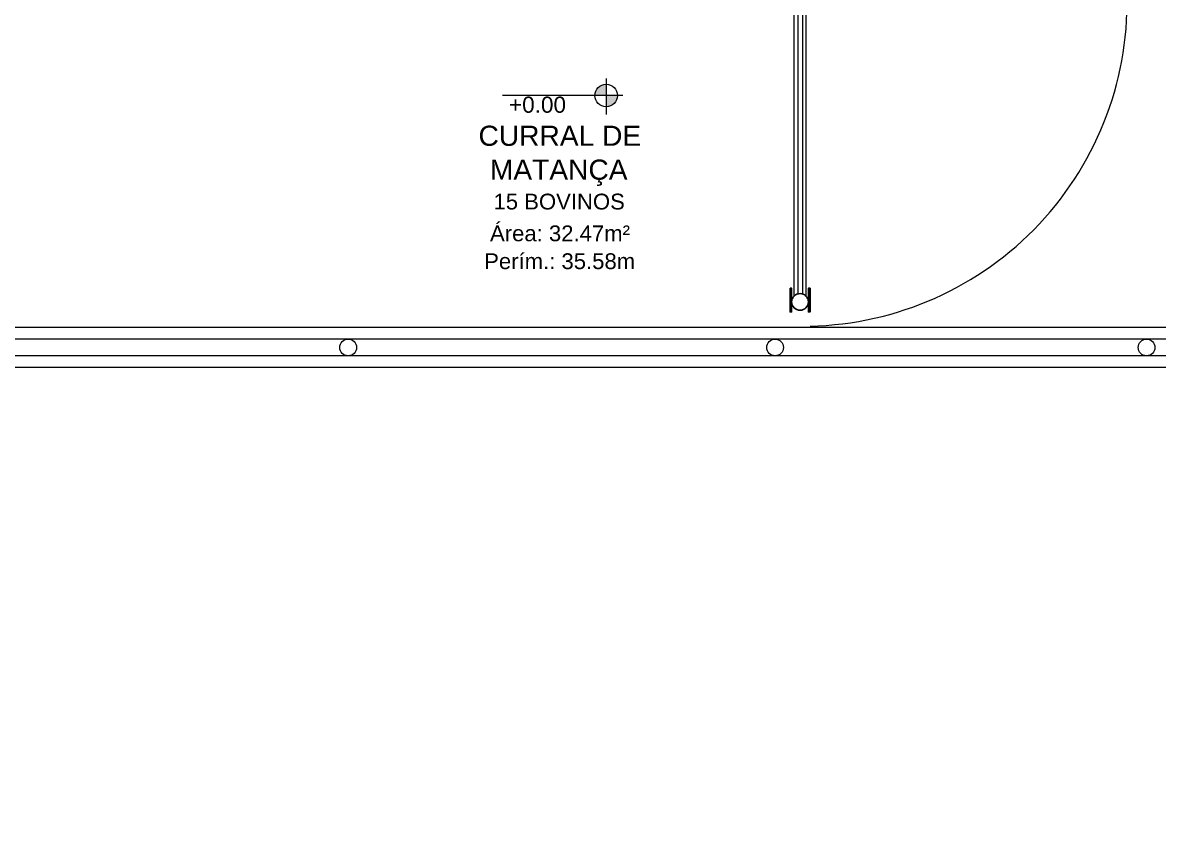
# Model space of a CAD drawing. Header units: metres. Extents: x 147 to 427, y -16 to 162.
# Drawn here: x 296.05 to 303.23, y 104.21 to 109.39 of the extents above; entities that cross this region are included whole.
import ezdxf

# ---------------------------------------------------------------- set-up
doc = ezdxf.new("R2010")
doc.units = ezdxf.units.M
doc.layers.add('1053_ARQ_BASE_MATADOURO_2_dwg', color=7, linetype='Continuous', lineweight=5, true_color=0x767676)
doc.layers.add('A-PISO', color=7, linetype='Continuous', lineweight=5)
doc.styles.add('Arial_2', font='arial.ttf', dxfattribs={"height": 0.1275})
doc.styles.add('Arial_3', font='arial.ttf', dxfattribs={"height": 0.1})
doc.styles.add('Arial_9', font='arial.ttf', dxfattribs={"height": 0.102})

# ---------------------------------------------------------------- blocks, each defined once
blk = doc.blocks.new('1053_ARQ_BASE_MATADOURO_2_dwg-3637054-TÉRREO 1_20 - Dependente 1')
at = {"layer": 'A-PISO', "true_color": 0xe2e2e2}
h = blk.add_hatch(color=254, dxfattribs=at)
h.paths.add_polyline_path([(131.3497, 75.7472), (131.3497, 75.8191), (131.3138, 75.8095), (131.2875, 75.7832), (131.2803, 75.7472), (131.3311, 75.7472)])
h.paths.add_polyline_path([(131.3497, 75.6754), (131.3945, 75.6911), (131.4198, 75.7313), (131.4144, 75.7472), (131.3497, 75.7472), (131.3497, 75.6772)])
at = {"layer": 'A-PISO', "color": 253, "true_color": 0xaaaaaa}
for p, q in [((132.538, 74.4778), (132.538, 76.3782)), ((132.5611, 76.3642), (132.5611, 74.4918)), ((132.5911, 76.3642), (132.5911, 74.4918)), ((132.6142, 74.4778), (132.6142, 76.3782)), ((131.3497, 75.8547), (131.3497, 75.6275)), ((131.4561, 75.7472), (130.6933, 75.7472)), ((139.8311, 74.2062), (127.1431, 74.2062)), ((139.8311, 74.1002), (127.1431, 74.1002))]:
    blk.add_line(p, q, dxfattribs=at)
at = {"layer": 'A-PISO', "color": 253, "lineweight": 25, "true_color": 0xaaaaaa, "flags": 128}
for points in [[(132.5131, 74.528), (132.5131, 74.378), (132.5231, 74.378), (132.5231, 74.528)], [(132.6391, 74.528), (132.6391, 74.378), (132.6291, 74.378), (132.6291, 74.528)]]:
    blk.add_lwpolyline(points, close=True, dxfattribs=at)
at = {"layer": 'A-PISO', "color": 253, "true_color": 0xaaaaaa, "flags": 128}
blk.add_lwpolyline([(127.1431, 71.0282), (127.1431, 74.0282), (139.8841, 74.0282), (159.5394, 74.0282), (159.5394, 74.2782), (139.8841, 74.2782), (127.1431, 74.2782)], dxfattribs=at)
at = {"layer": 'A-PISO', "color": 253, "true_color": 0xaaaaaa}
for centre, radius in [((131.3497, 75.7472), 0.0719), ((129.7181, 74.1532), 0.053), ((132.4181, 74.1532), 0.053), ((134.7681, 74.1532), 0.053)]:
    blk.add_circle(centre, radius, dxfattribs=at)
at = {"layer": 'A-PISO', "color": 253, "lineweight": 25, "true_color": 0xaaaaaa}
blk.add_circle((132.5761, 74.441), 0.053, dxfattribs=at)
at = {"layer": 'A-PISO', "color": 253, "true_color": 0xaaaaaa}
blk.add_arc((132.5947, 76.3379), 2.0503, 271.24268, 2.42372, dxfattribs=at)
at = {"layer": 'A-PISO', "attachment_point": 1, "line_spacing_factor": 0.941778}
for s, insert, char_height, width, style in [('+0.00', (130.7353, 75.7401), 0.102, 0.430791, 'Arial_9'), ('CURRAL DE', (130.5423, 75.5563), 0.1275, 1.226901, 'Arial_2'), ('MATANÇA', (130.6144, 75.3417), 0.1275, 1.038027, 'Arial_2'), ('15 BOVINOS', (130.6373, 75.126), 0.1, 0.992875, 'Arial_3'), ('Área: 32.47m²', (130.6152, 74.9249), 0.1, 1.057761, 'Arial_3'), ('Perím.: 35.58m', (130.5782, 74.7486), 0.1, 1.141011, 'Arial_3')]:
    blk.add_mtext(s, dxfattribs=dict(at, insert=insert, char_height=char_height, width=width, style=style))

msp = doc.modelspace()

# ---------------------------------------------------------------- block references
at = {"layer": '1053_ARQ_BASE_MATADOURO_2_dwg', "color": 253, "true_color": 0xaaaaaa}
msp.add_blockref('1053_ARQ_BASE_MATADOURO_2_dwg-3637054-TÉRREO 1_20 - Dependente 1', (168.392, 33.186), dxfattribs=at)

doc.saveas('drawing.dxf')
